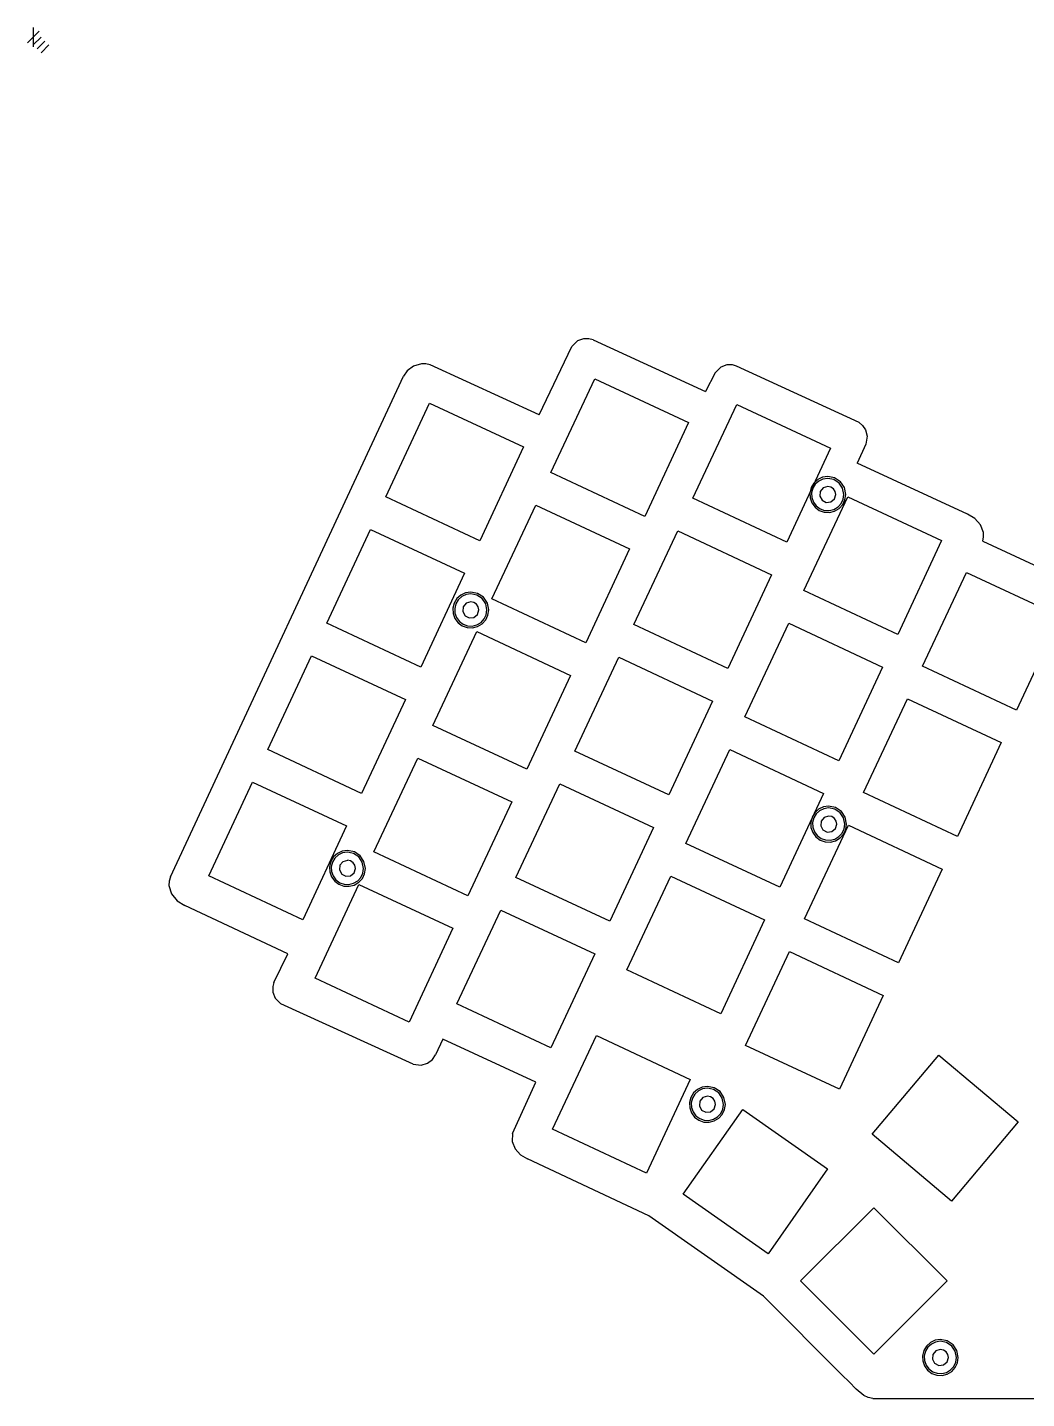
# Model space of a CAD drawing. Extents: x -1 to 300, y 26 to 225.
# Drawn here: x -0.8 to 144.3, y 26.2 to 225.4 of the extents above; entities that cross this region are included whole.
import ezdxf

# ---------------------------------------------------------------- set-up
doc = ezdxf.new("R2010")
doc.units = 0

msp = doc.modelspace()

# ---------------------------------------------------------------- linework, layer by layer
for p, q in [((79.051554, 179.8617), (78.21619, 179.041068)), ((79.919922, 180.184501), (79.051554, 179.8617)), ((80.716701, 180.184818), (79.919922, 180.184501)), ((81.3373, 180.038), (80.716701, 180.184818)), ((81.3373, 180.038), (97.6615, 172.49173)), ((73.4919, 169.101), (78.21613, 179.04108)), ((54.332828, 175.528292), (53.77619, 174.72658)), ((55.243484, 176.193277), (54.332828, 175.528292)), ((56.386495, 176.542268), (55.243484, 176.193277)), ((57.007115, 176.542246), (56.386495, 176.542268)), ((57.6402, 176.396), (57.007115, 176.542246)), ((73.4919, 169.101), (57.6402, 176.396)), ((99.882254, 176.039698), (99.04689, 175.219065)), ((100.750622, 176.362498), (99.882254, 176.039698)), ((101.547401, 176.362816), (100.750622, 176.362498)), ((102.168, 176.216), (101.547401, 176.362816)), ((119.966, 168.001), (102.168, 176.216)), ((19.9161, 102.017), (53.7762, 174.726)), ((75.1903, 160.746), (81.56897, 174.3673)), ((81.569, 174.367), (95.1903, 167.999)), ((99.0465, 175.219), (97.66148, 172.49121)), ((51.201, 157.215), (57.57967, 170.8363)), ((57.5796, 170.836), (71.2009, 164.468)), ((95.8197, 157.012), (102.19837, 170.6333)), ((102.198, 170.634), (115.8193, 164.266)), ((95.1903, 167.999), (88.84363, 154.367)), ((119.966, 168.001), (120.442227, 167.576844)), ((120.442227, 167.576844), (120.898981, 166.923979)), ((120.898981, 166.923979), (121.132633, 166.027504)), ((121.132633, 166.027504), (120.939556, 164.87252)), ((71.201, 164.468), (64.85434, 150.836)), ((115.8193, 164.266), (109.47264, 150.634)), ((120.939, 164.872), (119.67745, 162.11248)), ((135.697, 154.685), (119.678, 162.113)), ((88.8437, 154.367), (75.1904, 160.74567)), ((113.948111, 159.720574), (113.384851, 159.211795)), ((114.096261, 159.498514), (113.590477, 159.041649)), ((114.633714, 160.046255), (113.948111, 159.720574)), ((114.711904, 159.790963), (114.096261, 159.498514)), ((115.4, 160.161), (114.633714, 160.046255)), ((115.4, 159.894), (114.711904, 159.790963)), ((116.400173, 159.9615), (115.4001, 160.160428)), ((116.298687, 159.715694), (115.40066, 159.894323)), ((117.06, 159.207), (116.298687, 159.715694)), ((117.248, 159.395), (116.400173, 159.9615)), ((117.815072, 158.547078), (117.248572, 159.3949)), ((112.986, 158.548), (112.798765, 157.79613)), ((112.798765, 157.79613), (112.837287, 157.038083)), ((113.384851, 159.211795), (112.98559, 158.54775)), ((113.232, 158.446), (113.06387, 157.770852)), ((113.06387, 157.770852), (113.098461, 157.090159)), ((113.590477, 159.041649), (113.23196, 158.44536)), ((114.316, 157.997), (114.249229, 157.319078)), ((114.316, 157.997), (114.249229, 157.319078)), ((114.316, 157.997), (114.249229, 157.319078)), ((114.316, 157.997), (114.249229, 157.319078)), ((114.316, 157.997), (114.249231, 157.319077)), ((114.316, 157.997), (114.249231, 157.319077)), ((114.74813, 158.523258), (114.31598, 157.996683)), ((114.74813, 158.523258), (114.31598, 157.996683)), ((114.74813, 158.523258), (114.31598, 157.996683)), ((114.74813, 158.523258), (114.31598, 157.996683)), ((114.74813, 158.523258), (114.31598, 157.996683)), ((114.74813, 158.523258), (114.31598, 157.996683)), ((115.4, 158.721), (114.74813, 158.523258)), ((115.4, 158.721), (114.74813, 158.523258)), ((115.4, 158.721), (114.74813, 158.523258)), ((115.4, 158.721), (114.74813, 158.523258)), ((115.4, 158.721), (114.74813, 158.523258)), ((115.4, 158.721), (114.74813, 158.523258)), ((115.849344, 158.631347), (115.400329, 158.720662)), ((115.849344, 158.631347), (115.400329, 158.720662)), ((115.849344, 158.631347), (115.400329, 158.720662)), ((115.849344, 158.631347), (115.400329, 158.720662)), ((115.849344, 158.631347), (115.400329, 158.720662)), ((115.849344, 158.631347), (115.400329, 158.720662)), ((116.23, 158.377), (115.849344, 158.631347)), ((116.23, 158.377), (115.849344, 158.631347)), ((116.23, 158.377), (115.849344, 158.631347)), ((116.23, 158.377), (115.849344, 158.631347)), ((116.23, 158.377), (115.849344, 158.631347)), ((116.23, 158.377), (115.849344, 158.631347)), ((116.484685, 157.996014), (116.230338, 158.376671)), ((116.484685, 157.996014), (116.230338, 158.376671)), ((116.484685, 157.996014), (116.230338, 158.376671)), ((116.484685, 157.996014), (116.230338, 158.376671)), ((116.484685, 157.996014), (116.230338, 158.376671)), ((116.484685, 157.996014), (116.230338, 158.376671)), ((116.375575, 156.895151), (116.573317, 157.54702)), ((116.375575, 156.89515), (116.573317, 157.54702)), ((116.375575, 156.895151), (116.573317, 157.54702)), ((116.375575, 156.895151), (116.573317, 157.54702)), ((116.375575, 156.89515), (116.573317, 157.54702)), ((116.375575, 156.895151), (116.573317, 157.54702)), ((116.574, 157.547), (116.484685, 157.996014)), ((116.574, 157.547), (116.484685, 157.996014)), ((116.574, 157.547), (116.484685, 157.996014)), ((116.574, 157.547), (116.484685, 157.996014)), ((116.574, 157.547), (116.484685, 157.996014)), ((116.574, 157.547), (116.484685, 157.996014)), ((117.56837, 158.44503), (117.059677, 159.20634)), ((117.747, 157.547), (117.56837, 158.44503)), ((117.643603, 156.858943), (117.74664, 157.54704)), ((118.014, 157.547), (117.815072, 158.547078)), ((117.898505, 156.781119), (118.01325, 157.54741)), ((64.8543, 150.836), (51.201, 157.21467)), ((66.625, 142.378), (73.00367, 155.9993)), ((73.0036, 155.999), (86.6249, 149.631)), ((109.473, 150.634), (95.8197, 157.01267)), ((111.937, 143.594), (118.31567, 157.2153)), ((112.837287, 157.038083), (113.09179, 156.322997)), ((113.09179, 156.322997), (113.552501, 155.70001)), ((113.098461, 157.090159), (113.326994, 156.448044)), ((113.326994, 156.448044), (113.740694, 155.88863)), ((113.552, 155.7), (114.174984, 155.239289)), ((113.741, 155.888), (114.300415, 155.4743)), ((114.249229, 157.319078), (114.570344, 156.71831)), ((114.249229, 157.319078), (114.570344, 156.71831)), ((114.249229, 157.319078), (114.570344, 156.71831)), ((114.249229, 157.319078), (114.570344, 156.71831)), ((114.249231, 157.319077), (114.570347, 156.71831)), ((114.249231, 157.319077), (114.570347, 156.71831)), ((114.300415, 155.4743), (114.942533, 155.245767)), ((114.571, 156.718), (115.171767, 156.396881)), ((114.571, 156.718), (115.171767, 156.396884)), ((114.571, 156.718), (115.171767, 156.396881)), ((114.571, 156.718), (115.171767, 156.396881)), ((114.571, 156.718), (115.171767, 156.396884)), ((114.571, 156.718), (115.171767, 156.396881)), ((115.171767, 156.396884), (115.84969, 156.463653)), ((115.171767, 156.396884), (115.84969, 156.463653)), ((115.171767, 156.396881), (115.84969, 156.46365)), ((115.171767, 156.396881), (115.84969, 156.46365)), ((115.171767, 156.396881), (115.84969, 156.46365)), ((115.171767, 156.396881), (115.84969, 156.46365)), ((115.849, 156.463), (116.375575, 156.895151)), ((115.849, 156.463), (116.375575, 156.895151)), ((115.849, 156.463), (116.375575, 156.895151)), ((115.849, 156.463), (116.375575, 156.895151)), ((115.849, 156.463), (116.375575, 156.89515)), ((115.849, 156.463), (116.375575, 156.89515)), ((116.298, 155.379), (116.894288, 155.737517)), ((116.4, 155.133), (117.064046, 155.532257)), ((116.894288, 155.737517), (117.351153, 156.2433)), ((117.064046, 155.532257), (117.572826, 156.095516)), ((117.351153, 156.2433), (117.643603, 156.858943)), ((117.572826, 156.095516), (117.898505, 156.781119)), ((118.316, 157.215), (131.9373, 150.847)), ((114.174984, 155.239289), (114.890068, 154.984787)), ((114.890068, 154.984787), (115.648114, 154.946266)), ((114.942533, 155.245767), (115.623226, 155.211176)), ((115.623226, 155.211176), (116.29837, 155.379306)), ((115.648114, 154.946266), (116.39998, 155.133501)), ((136.756062, 154.051486), (135.69645, 154.68497)), ((137.573345, 153.133631), (136.756062, 154.051486)), ((42.625, 138.847), (49.0036, 152.468)), ((49.0036, 152.468), (62.6249, 146.1)), ((87.2437, 138.644), (93.6223, 152.266)), ((93.6223, 152.266), (107.2436, 145.898)), ((138.008317, 152.015453), (137.573345, 153.133631)), ((138.038693, 151.407508), (138.008317, 152.015453)), ((86.625, 149.631), (80.27833, 135.999)), ((131.937, 150.847), (125.59033, 137.215)), ((137.921, 150.781), (138.038693, 151.407508)), ((137.921, 150.781), (153.2315, 143.66164)), ((62.625, 146.1), (56.2783, 132.468)), ((107.244, 145.898), (100.89733, 132.266)), ((129.174, 132.607), (135.55267, 146.2283)), ((135.553, 146.228), (149.1743, 139.86)), ((125.59, 137.215), (111.9367, 143.59367)), ((61.1346, 141.765), (60.947365, 141.01313)), ((61.533855, 142.429793), (61.1346, 141.76575)), ((61.3809, 141.663), (61.212771, 140.987852)), ((61.739477, 142.259649), (61.38096, 141.66336)), ((62.097113, 142.938573), (61.533855, 142.429793)), ((62.245261, 142.716514), (61.739477, 142.259649)), ((62.782714, 143.264254), (62.097113, 142.938573)), ((62.860904, 143.008963), (62.245261, 142.716514)), ((62.897132, 141.741257), (62.46498, 141.21468)), ((62.897131, 141.741257), (62.46498, 141.21468)), ((62.897132, 141.741257), (62.46498, 141.21468)), ((62.897132, 141.741257), (62.46498, 141.21468)), ((62.897131, 141.741257), (62.46498, 141.21468)), ((62.897132, 141.741257), (62.46498, 141.21468)), ((63.549, 143.379), (62.782714, 143.264254)), ((63.549, 143.112), (62.860904, 143.008963)), ((63.549, 141.939), (62.897131, 141.741257)), ((63.549, 141.939), (62.897131, 141.741257)), ((63.549, 141.939), (62.897132, 141.741257)), ((63.549, 141.939), (62.897132, 141.741257)), ((63.549, 141.939), (62.897132, 141.741257)), ((63.549, 141.939), (62.897132, 141.741257)), ((63.997942, 141.849347), (63.548927, 141.938662)), ((63.997942, 141.849347), (63.548927, 141.938662)), ((63.997945, 141.849346), (63.548929, 141.938662)), ((63.997945, 141.849346), (63.548929, 141.938662)), ((63.997945, 141.849346), (63.548929, 141.938662)), ((63.997945, 141.849346), (63.548929, 141.938662)), ((64.446987, 142.933694), (63.54896, 143.112323)), ((64.549072, 143.179499), (63.54899, 143.378428)), ((64.3786, 141.595), (63.997942, 141.849347)), ((64.3786, 141.595), (63.997942, 141.849347)), ((64.3786, 141.595), (63.997945, 141.849346)), ((64.3786, 141.595), (63.997945, 141.849346)), ((64.3786, 141.595), (63.997945, 141.849346)), ((64.3786, 141.595), (63.997945, 141.849346)), ((64.632986, 141.214017), (64.378638, 141.594673)), ((64.632985, 141.214017), (64.378638, 141.594673)), ((64.632986, 141.214017), (64.378638, 141.594673)), ((64.632986, 141.214017), (64.378638, 141.594673)), ((64.632985, 141.214017), (64.378638, 141.594673)), ((64.632986, 141.214017), (64.378638, 141.594673)), ((65.2083, 142.425), (64.446987, 142.933694)), ((65.3969, 142.613), (64.549072, 143.179499)), ((65.71697, 141.663031), (65.208277, 142.42434)), ((65.963372, 141.76508), (65.396874, 142.61291)), ((65.8956, 140.765), (65.71697, 141.663031)), ((66.1623, 140.765), (65.963372, 141.76508)), ((80.2783, 135.999), (66.625, 142.378)), ((60.947365, 141.01313), (60.985885, 140.255083)), ((60.985885, 140.255083), (61.240388, 139.539997)), ((61.212771, 140.987852), (61.247362, 140.307159)), ((61.240388, 139.539997), (61.701099, 138.91701)), ((61.247362, 140.307159), (61.475895, 139.665044)), ((61.475895, 139.665044), (61.889594, 139.10563)), ((62.465, 141.214), (62.398229, 140.536079)), ((62.465, 141.214), (62.398229, 140.536079)), ((62.398229, 140.536079), (62.719344, 139.93531)), ((62.398229, 140.536079), (62.719344, 139.93531)), ((62.465, 141.214), (62.398231, 140.536079)), ((62.465, 141.214), (62.398231, 140.536079)), ((62.465, 141.214), (62.398231, 140.536079)), ((62.465, 141.214), (62.398231, 140.536079)), ((62.398231, 140.536079), (62.719347, 139.93531)), ((62.398231, 140.536079), (62.719347, 139.93531)), ((62.398231, 140.536079), (62.719347, 139.93531)), ((62.398231, 140.536079), (62.719347, 139.93531)), ((62.7193, 139.936), (63.320066, 139.614884)), ((62.7193, 139.936), (63.320068, 139.614883)), ((62.7193, 139.936), (63.320066, 139.614884)), ((62.7193, 139.936), (63.320066, 139.614884)), ((62.7193, 139.936), (63.320068, 139.614883)), ((62.7193, 139.936), (63.320066, 139.614884)), ((63.320066, 139.614884), (63.99799, 139.681653)), ((63.320066, 139.614884), (63.99799, 139.681653)), ((63.320066, 139.614884), (63.99799, 139.681653)), ((63.320066, 139.614884), (63.99799, 139.681653)), ((63.320068, 139.614883), (63.99799, 139.681653)), ((63.320068, 139.614883), (63.99799, 139.681653)), ((63.998, 139.681), (64.524576, 140.11315)), ((63.998, 139.681), (64.524577, 140.11315)), ((63.998, 139.681), (64.524576, 140.11315)), ((63.998, 139.681), (64.524576, 140.11315)), ((63.998, 139.681), (64.524577, 140.11315)), ((63.998, 139.681), (64.524576, 140.11315)), ((64.524576, 140.11315), (64.722317, 140.76502)), ((64.524576, 140.11315), (64.722317, 140.76502)), ((64.524576, 140.11315), (64.722317, 140.76502)), ((64.524576, 140.11315), (64.722317, 140.76502)), ((64.524577, 140.11315), (64.72232, 140.76502)), ((64.524577, 140.11315), (64.72232, 140.76502)), ((64.7223, 140.765), (64.632985, 141.214017)), ((64.7223, 140.765), (64.632985, 141.214017)), ((64.7223, 140.765), (64.632986, 141.214017)), ((64.7223, 140.765), (64.632986, 141.214017)), ((64.7223, 140.765), (64.632986, 141.214017)), ((64.7223, 140.765), (64.632986, 141.214017)), ((65.043288, 138.955516), (65.500153, 139.461299)), ((65.500153, 139.461299), (65.792603, 140.076943)), ((65.721826, 139.313516), (66.047505, 139.999119)), ((65.792603, 140.076943), (65.89564, 140.76504)), ((66.047505, 139.999119), (66.16225, 140.76541)), ((149.174, 139.86), (142.82733, 126.228)), ((56.2783, 132.468), (42.625, 138.847)), ((58.0596, 123.999), (64.43827, 137.6203)), ((61.7011, 138.917), (62.324086, 138.456289)), ((61.8896, 139.106), (62.449015, 138.692301)), ((62.324086, 138.456289), (63.03917, 138.201787)), ((62.449015, 138.692301), (63.091133, 138.463768)), ((63.03917, 138.201787), (63.797214, 138.163265)), ((63.091133, 138.463768), (63.771826, 138.429178)), ((63.771826, 138.429178), (64.44697, 138.597309)), ((63.797214, 138.163265), (64.54908, 138.350499)), ((64.4383, 137.62), (78.0596, 131.252)), ((64.447, 138.597), (65.043288, 138.955516)), ((64.549, 138.351), (65.213046, 138.750257)), ((65.213046, 138.750257), (65.721826, 139.313516)), ((100.897, 132.266), (87.2437, 138.644)), ((103.361, 125.226), (109.73967, 138.8473)), ((109.74, 138.847), (123.3613, 132.479)), ((34.049, 120.5), (40.42767, 134.1213)), ((40.4276, 134.122), (54.0489, 127.754)), ((78.6783, 120.276), (85.05697, 133.8973)), ((85.057, 133.898), (98.6783, 127.53)), ((123.361, 132.479), (117.01433, 118.847)), ((142.828, 126.228), (129.1747, 132.60667)), ((78.0597, 131.252), (71.71303, 117.62)), ((54.049, 127.754), (47.70233, 114.122)), ((98.6783, 127.53), (92.33163, 113.898)), ((120.598, 114.239), (126.97667, 127.8603)), ((126.977, 127.86), (140.5983, 121.492)), ((71.713, 117.62), (58.0597, 123.99867)), ((117.014, 118.847), (103.3607, 125.22567)), ((47.7023, 114.122), (34.049, 120.50067)), ((92.3317, 113.898), (78.6784, 120.27667)), ((94.7957, 106.858), (101.17437, 120.4793)), ((101.174, 120.479), (114.7953, 114.111)), ((140.598, 121.492), (134.25133, 107.86)), ((49.4943, 105.631), (55.87297, 119.2523)), ((55.873, 119.252), (69.4943, 112.884)), ((25.4836, 102.132), (31.8623, 115.754)), ((31.8623, 115.754), (45.4836, 109.386)), ((70.113, 101.908), (76.49167, 115.5293)), ((76.4917, 115.53), (90.113, 109.162)), ((114.796, 114.111), (108.44933, 100.479)), ((134.252, 107.86), (120.5987, 114.23867)), ((69.4943, 112.884), (63.1476, 99.2524)), ((114.081112, 111.826574), (113.517855, 111.317795)), ((114.229261, 111.604514), (113.723477, 111.147649)), ((114.766714, 112.152254), (114.081112, 111.826574)), ((114.844904, 111.896963), (114.229261, 111.604514)), ((115.533, 112.267), (114.766714, 112.152254)), ((115.533, 112), (114.844904, 111.896963)), ((116.430688, 111.821694), (115.53266, 112.000323)), ((116.533172, 112.067498), (115.53309, 112.266426)), ((117.192, 111.313), (116.430688, 111.821694)), ((117.381, 111.501), (116.533172, 112.067498)), ((113.118, 110.654), (112.930765, 109.90213)), ((112.930765, 109.90213), (112.969285, 109.144084)), ((113.517855, 111.317795), (113.1186, 110.65375)), ((113.365, 110.551), (113.19687, 109.875852)), ((113.19687, 109.875852), (113.23146, 109.195159)), ((113.723477, 111.147649), (113.36496, 110.55136)), ((114.449, 110.102), (114.382231, 109.424079)), ((114.449, 110.102), (114.382231, 109.424079)), ((114.449, 110.102), (114.382231, 109.424079)), ((114.449, 110.102), (114.382231, 109.424079)), ((114.449, 110.102), (114.382231, 109.424079)), ((114.449, 110.102), (114.382231, 109.424079)), ((114.881132, 110.629259), (114.44898, 110.102683)), ((114.881132, 110.629259), (114.44898, 110.102683)), ((114.881132, 110.629259), (114.44898, 110.102683)), ((114.881132, 110.629259), (114.44898, 110.102683)), ((114.881132, 110.629257), (114.44898, 110.10268)), ((114.881132, 110.629257), (114.44898, 110.10268)), ((115.533, 110.827), (114.881132, 110.629259)), ((115.533, 110.827), (114.881132, 110.629257)), ((115.533, 110.827), (114.881132, 110.629259)), ((115.533, 110.827), (114.881132, 110.629259)), ((115.533, 110.827), (114.881132, 110.629257)), ((115.533, 110.827), (114.881132, 110.629259)), ((115.981343, 110.737347), (115.532327, 110.826662)), ((115.981343, 110.737347), (115.532327, 110.826662)), ((115.981343, 110.737346), (115.532327, 110.826659)), ((115.981343, 110.737346), (115.532327, 110.826659)), ((115.981343, 110.737346), (115.532327, 110.826659)), ((115.981343, 110.737346), (115.532327, 110.826659)), ((116.362, 110.483), (115.981343, 110.737347)), ((116.362, 110.483), (115.981343, 110.737347)), ((116.362, 110.483), (115.981343, 110.737346)), ((116.362, 110.483), (115.981343, 110.737346)), ((116.362, 110.483), (115.981343, 110.737346)), ((116.362, 110.483), (115.981343, 110.737346)), ((116.616685, 110.102014), (116.362338, 110.482673)), ((116.616685, 110.102016), (116.362338, 110.482673)), ((116.616685, 110.102014), (116.362338, 110.482673)), ((116.616685, 110.102014), (116.362338, 110.482673)), ((116.616685, 110.102016), (116.362338, 110.482673)), ((116.616685, 110.102014), (116.362338, 110.482673)), ((116.508577, 109.00115), (116.70632, 109.65302)), ((116.508577, 109.001149), (116.70632, 109.65302)), ((116.508577, 109.00115), (116.70632, 109.65302)), ((116.508577, 109.00115), (116.70632, 109.65302)), ((116.508577, 109.001149), (116.70632, 109.65302)), ((116.508577, 109.00115), (116.70632, 109.65302)), ((116.706, 109.653), (116.616685, 110.102016)), ((116.706, 109.653), (116.616685, 110.102016)), ((116.706, 109.653), (116.616685, 110.102014)), ((116.706, 109.653), (116.616685, 110.102014)), ((116.706, 109.653), (116.616685, 110.102014)), ((116.706, 109.653), (116.616685, 110.102014)), ((117.700372, 110.551031), (117.191677, 111.31234)), ((117.947073, 110.65308), (117.380574, 111.50091)), ((117.879, 109.653), (117.700372, 110.551031)), ((117.776603, 108.964943), (117.87964, 109.65304)), ((118.146, 109.653), (117.947073, 110.65308)), ((118.031505, 108.887114), (118.14625, 109.6534)), ((45.4836, 109.386), (39.13693, 95.754)), ((90.113, 109.162), (83.76633, 95.53)), ((112.033, 95.8711), (118.412, 109.492)), ((112.969285, 109.144084), (113.223788, 108.429001)), ((113.223788, 108.429001), (113.684499, 107.80602)), ((113.23146, 109.195159), (113.459994, 108.553044)), ((113.459994, 108.553044), (113.873694, 107.99363)), ((113.685, 107.806), (114.307986, 107.345289)), ((113.873, 107.994), (114.432414, 107.580301)), ((114.382231, 109.424079), (114.703347, 108.82331)), ((114.382231, 109.424079), (114.703347, 108.82331)), ((114.382231, 109.424079), (114.703347, 108.82331)), ((114.382231, 109.424079), (114.703347, 108.82331)), ((114.382231, 109.424079), (114.703347, 108.82331)), ((114.382231, 109.424079), (114.703347, 108.82331)), ((114.703, 108.824), (115.303766, 108.502884)), ((114.703, 108.824), (115.303766, 108.502885)), ((114.703, 108.824), (115.303766, 108.502884)), ((114.703, 108.824), (115.303766, 108.502884)), ((114.703, 108.824), (115.303766, 108.502885)), ((114.703, 108.824), (115.303766, 108.502884)), ((115.303766, 108.502885), (115.98169, 108.569656)), ((115.303766, 108.502885), (115.98169, 108.569656)), ((115.303766, 108.502884), (115.98169, 108.569653)), ((115.303766, 108.502884), (115.98169, 108.569653)), ((115.303766, 108.502884), (115.98169, 108.569653)), ((115.303766, 108.502884), (115.98169, 108.569653)), ((115.982, 108.569), (116.508577, 109.00115)), ((115.982, 108.569), (116.508577, 109.00115)), ((115.982, 108.569), (116.508577, 109.00115)), ((115.982, 108.569), (116.508577, 109.00115)), ((115.982, 108.569), (116.508577, 109.001149)), ((115.982, 108.569), (116.508577, 109.001149)), ((116.431, 107.485), (117.027289, 107.843517)), ((116.533, 107.239), (117.197045, 107.638256)), ((117.027289, 107.843517), (117.484154, 108.3493)), ((117.197045, 107.638256), (117.705825, 108.201513)), ((117.484154, 108.3493), (117.776603, 108.964943)), ((117.705825, 108.201513), (118.031505, 108.887114)), ((118.412, 109.492), (132.0333, 103.124)), ((44.863214, 105.717254), (44.177613, 105.391574)), ((45.6295, 105.832), (44.863214, 105.717254)), ((46.646695, 105.626961), (45.62947, 105.83233)), ((47.477373, 105.066902), (46.646695, 105.626961)), ((63.1476, 99.2524), (49.4943, 105.631)), ((108.449, 100.479), (94.7957, 106.85767)), ((114.307986, 107.345289), (115.023071, 107.090787)), ((114.432414, 107.580301), (115.074529, 107.351768)), ((115.023071, 107.090787), (115.781118, 107.052266)), ((115.074529, 107.351768), (115.755222, 107.317177)), ((115.755222, 107.317177), (116.43037, 107.485306)), ((115.781118, 107.052266), (116.53299, 107.239501)), ((43.2151, 104.219), (43.027865, 103.46713)), ((43.614355, 104.882795), (43.2151, 104.21875)), ((43.4615, 104.117), (43.293371, 103.441852)), ((43.819977, 104.713649), (43.46146, 104.11736)), ((44.177613, 105.391574), (43.614355, 104.882795)), ((44.325761, 105.170514), (43.819977, 104.713649)), ((44.941404, 105.462963), (44.325761, 105.170514)), ((44.5455, 103.668), (44.478729, 102.990078)), ((44.5455, 103.668), (44.478729, 102.990078)), ((44.5455, 103.668), (44.478731, 102.990078)), ((44.5455, 103.668), (44.478731, 102.990078)), ((44.5455, 103.668), (44.478731, 102.990078)), ((44.5455, 103.668), (44.478731, 102.990078)), ((44.977632, 104.194258), (44.54548, 103.667683)), ((44.977632, 104.194258), (44.54548, 103.667683)), ((44.977632, 104.194258), (44.54548, 103.667683)), ((44.977632, 104.194258), (44.54548, 103.667683)), ((44.977632, 104.194258), (44.54548, 103.667683)), ((44.977632, 104.194258), (44.54548, 103.667683)), ((45.6295, 105.566), (44.941404, 105.462963)), ((45.6295, 104.392), (44.977632, 104.194258)), ((45.6295, 104.392), (44.977632, 104.194258)), ((45.6295, 104.392), (44.977632, 104.194258)), ((45.6295, 104.392), (44.977632, 104.194258)), ((45.6295, 104.392), (44.977632, 104.194258)), ((45.6295, 104.392), (44.977632, 104.194258)), ((46.078543, 104.303347), (45.629527, 104.392662)), ((46.078543, 104.303347), (45.629527, 104.392662)), ((46.078546, 104.303347), (45.629529, 104.392662)), ((46.078546, 104.303347), (45.629529, 104.392662)), ((46.078546, 104.303347), (45.629529, 104.392662)), ((46.078546, 104.303347), (45.629529, 104.392662)), ((46.527586, 105.386694), (45.62956, 105.565323)), ((46.4592, 104.049), (46.078543, 104.303347)), ((46.4592, 104.049), (46.078543, 104.303347)), ((46.4592, 104.049), (46.078546, 104.303347)), ((46.4592, 104.049), (46.078546, 104.303347)), ((46.4592, 104.049), (46.078546, 104.303347)), ((46.4592, 104.049), (46.078546, 104.303347)), ((46.713486, 103.668014), (46.459138, 104.048671)), ((46.713485, 103.668014), (46.459138, 104.048671)), ((46.713486, 103.668014), (46.459138, 104.048671)), ((46.713486, 103.668014), (46.459138, 104.048671)), ((46.713485, 103.668014), (46.459138, 104.048671)), ((46.713486, 103.668014), (46.459138, 104.048671)), ((47.2889, 104.878), (46.527586, 105.386694)), ((46.8028, 103.219), (46.713485, 103.668014)), ((46.8028, 103.219), (46.713485, 103.668014)), ((46.8028, 103.219), (46.713486, 103.668014)), ((46.8028, 103.219), (46.713486, 103.668014)), ((46.8028, 103.219), (46.713486, 103.668014)), ((46.8028, 103.219), (46.713486, 103.668014)), ((47.79757, 104.117031), (47.288877, 104.87834)), ((48.037431, 104.236225), (47.477373, 105.066902)), ((47.9762, 103.219), (47.79757, 104.117031)), ((48.2428, 103.219), (48.037431, 104.236225)), ((19.9161, 102.017), (19.734362, 101.363451)), ((39.137, 95.7538), (25.4836, 102.132)), ((43.027865, 103.46713), (43.066385, 102.709084)), ((43.066385, 102.709084), (43.320888, 101.994001)), ((43.293371, 103.441852), (43.327962, 102.761159)), ((43.320888, 101.994001), (43.781599, 101.37102)), ((43.327962, 102.761159), (43.556495, 102.119044)), ((43.556495, 102.119044), (43.970194, 101.55963)), ((44.478729, 102.990078), (44.799844, 102.38931)), ((44.478729, 102.990078), (44.799844, 102.38931)), ((44.478731, 102.990078), (44.799847, 102.38931)), ((44.478731, 102.990078), (44.799847, 102.38931)), ((44.478731, 102.990078), (44.799847, 102.38931)), ((44.478731, 102.990078), (44.799847, 102.38931)), ((44.7998, 102.389), (45.400566, 102.067885)), ((44.7998, 102.389), (45.400568, 102.067884)), ((44.7998, 102.389), (45.400566, 102.067885)), ((44.7998, 102.389), (45.400566, 102.067885)), ((44.7998, 102.389), (45.400568, 102.067884)), ((44.7998, 102.389), (45.400566, 102.067885)), ((45.400566, 102.067885), (46.07849, 102.134656)), ((45.400566, 102.067885), (46.07849, 102.134656)), ((45.400566, 102.067885), (46.07849, 102.134656)), ((45.400566, 102.067885), (46.07849, 102.134656)), ((45.400568, 102.067884), (46.07849, 102.134653)), ((45.400568, 102.067884), (46.07849, 102.134653)), ((46.0785, 102.135), (46.605077, 102.56715)), ((46.0785, 102.135), (46.605077, 102.56715)), ((46.0785, 102.135), (46.605076, 102.567148)), ((46.0785, 102.135), (46.605076, 102.567148)), ((46.0785, 102.135), (46.605076, 102.567148)), ((46.0785, 102.135), (46.605076, 102.567148)), ((46.605076, 102.567148), (46.802817, 103.21902)), ((46.605076, 102.567148), (46.802817, 103.21902)), ((46.605076, 102.567148), (46.802817, 103.21902)), ((46.605076, 102.567148), (46.802817, 103.21902)), ((46.605077, 102.56715), (46.80282, 103.21902)), ((46.605077, 102.56715), (46.80282, 103.21902)), ((47.123788, 101.409517), (47.580653, 101.9153)), ((47.293646, 101.204257), (47.802426, 101.767516)), ((47.580653, 101.9153), (47.873103, 102.530943)), ((47.802426, 101.767516), (48.128105, 102.453119)), ((47.873103, 102.530943), (47.97614, 103.21904)), ((48.128105, 102.453119), (48.24285, 103.21941)), ((83.7663, 95.5298), (70.113, 101.90847)), ((86.2303, 88.4898), (92.60897, 102.1111)), ((92.609, 102.111), (106.2303, 95.743)), ((132.033, 103.124), (125.686, 89.4924)), ((19.734362, 101.363451), (19.716479, 100.717106)), ((19.716479, 100.717106), (20.099395, 99.504572)), ((40.929, 87.2738), (47.30767, 100.8951)), ((43.7816, 101.371), (44.404586, 100.910289)), ((43.9702, 101.56), (44.529615, 101.1463)), ((44.404586, 100.910289), (45.11967, 100.655786)), ((44.529615, 101.1463), (45.171733, 100.917766)), ((45.11967, 100.655786), (45.877714, 100.617264)), ((45.171733, 100.917766), (45.852426, 100.883176)), ((45.852426, 100.883176), (46.52757, 101.051306)), ((45.877714, 100.617264), (46.62958, 100.804499)), ((46.5275, 101.051), (47.123788, 101.409517)), ((46.6296, 100.805), (47.293646, 101.204257)), ((47.3076, 100.895), (60.9289, 94.527)), ((20.099395, 99.504572), (20.919091, 98.496493)), ((20.919091, 98.496493), (22.02981, 97.80996)), ((36.9856, 90.8045), (22.0299, 97.8098)), ((61.5476, 83.5404), (67.92627, 97.1617)), ((67.9263, 97.1618), (81.5476, 90.7938)), ((106.23, 95.7431), (99.88333, 82.1111)), ((125.686, 89.4924), (112.0327, 95.87107)), ((60.929, 94.5271), (54.58233, 80.8951)), ((34.9686, 86.6633), (36.98565, 90.80458)), ((81.5477, 90.7938), (75.20103, 77.1618)), ((103.468, 77.5031), (109.84667, 91.1244)), ((109.846, 91.1244), (123.4673, 84.7564)), ((99.8837, 82.1111), (86.2304, 88.48977)), ((34.9686, 86.6633), (34.821784, 86.042701)), ((34.821784, 86.042701), (34.822101, 85.245922)), ((54.5823, 80.8951), (40.929, 87.27377)), ((34.822101, 85.245922), (35.144901, 84.377554)), ((35.144901, 84.377554), (35.965535, 83.54219)), ((123.468, 84.7564), (117.12133, 71.1244)), ((55.2074, 74.7992), (35.9655, 83.5422)), ((75.201, 77.1618), (61.5477, 83.54047)), ((59.4962, 78.4115), (58.42953, 76.11816)), ((73.0013, 72.183), (59.4962, 78.4115)), ((75.4143, 65.3111), (81.79297, 78.9324)), ((81.793, 78.9324), (95.4143, 72.5644)), ((57.972613, 75.463029), (58.42946, 76.11814)), ((117.121, 71.1244), (103.4677, 77.50307)), ((121.866, 64.5888), (131.55278, 76.0951)), ((131.553, 76.0951), (143.062, 66.41862)), ((55.2074, 74.7992), (56.330652, 74.654209)), ((56.330652, 74.654209), (57.2627, 74.925269)), ((57.2627, 74.925269), (57.972613, 75.463029)), ((69.6072, 64.6995), (73.0013, 72.18301)), ((95.4143, 72.5644), (89.06763, 58.9324)), ((95.5025, 69.9346), (95.315265, 69.18273)), ((95.901751, 70.598595), (95.50249, 69.93455)), ((95.7489, 69.8325), (95.580771, 69.157352)), ((96.107377, 70.428754), (95.74886, 69.83247)), ((96.465011, 71.107374), (95.901751, 70.598595)), ((96.613161, 70.885617), (96.107377, 70.428754)), ((97.150614, 71.433054), (96.465011, 71.107374)), ((97.228804, 71.178064), (96.613161, 70.885617)), ((97.265031, 69.910057), (96.83288, 69.38348)), ((97.26503, 69.910057), (96.83288, 69.38348)), ((97.265031, 69.910057), (96.83288, 69.38348)), ((97.265031, 69.910057), (96.83288, 69.38348)), ((97.26503, 69.910057), (96.83288, 69.38348)), ((97.265031, 69.910057), (96.83288, 69.38348)), ((97.9169, 71.5478), (97.150614, 71.433054)), ((97.9169, 71.2811), (97.228804, 71.178064)), ((97.9169, 70.1078), (97.26503, 69.910057)), ((97.9169, 70.1078), (97.26503, 69.910057)), ((97.9169, 70.1078), (97.265031, 69.910057)), ((97.9169, 70.1078), (97.265031, 69.910057)), ((97.9169, 70.1078), (97.265031, 69.910057)), ((97.9169, 70.1078), (97.265031, 69.910057)), ((98.916973, 71.3489), (97.9169, 71.547828)), ((98.365944, 70.018547), (97.916929, 70.107862)), ((98.365944, 70.018547), (97.916929, 70.107862)), ((98.365944, 70.018547), (97.916929, 70.107862)), ((98.365944, 70.018547), (97.916929, 70.107862)), ((98.365944, 70.018547), (97.916929, 70.107862)), ((98.365944, 70.018547), (97.916929, 70.107862)), ((98.814987, 71.102493), (97.91696, 71.281121)), ((98.7466, 69.7642), (98.365944, 70.018547)), ((98.7466, 69.7642), (98.365944, 70.018547)), ((98.7466, 69.7642), (98.365944, 70.018547)), ((98.7466, 69.7642), (98.365944, 70.018547)), ((98.7466, 69.7642), (98.365944, 70.018547)), ((98.7466, 69.7642), (98.365944, 70.018547)), ((99.000885, 69.383514), (98.746538, 69.764171)), ((99.000886, 69.383514), (98.746538, 69.764171)), ((99.000885, 69.383514), (98.746538, 69.764171)), ((99.000885, 69.383514), (98.746538, 69.764171)), ((99.000886, 69.383514), (98.746538, 69.764171)), ((99.000885, 69.383514), (98.746538, 69.764171)), ((99.5763, 70.5938), (98.814987, 71.102493)), ((99.7648, 70.7824), (98.916973, 71.3489)), ((100.08537, 69.83253), (99.576677, 70.59384)), ((100.331072, 69.934578), (99.764572, 70.7824)), ((100.264, 68.9345), (100.08537, 69.83253)), ((100.53, 68.9345), (100.331072, 69.934578)), ((94.4259, 55.8843), (103.07298, 68.1911)), ((95.315265, 69.18273), (95.353787, 68.424683)), ((95.353787, 68.424683), (95.60829, 67.709597)), ((95.580771, 69.157352), (95.615362, 68.476659)), ((95.615362, 68.476659), (95.843895, 67.834544)), ((95.843895, 67.834544), (96.257594, 67.27513)), ((96.8329, 69.3835), (96.766129, 68.705579)), ((96.8329, 69.3835), (96.766129, 68.705579)), ((96.8329, 69.3835), (96.766129, 68.705579)), ((96.8329, 69.3835), (96.766129, 68.705579)), ((96.8329, 69.3835), (96.766129, 68.705579)), ((96.8329, 69.3835), (96.766129, 68.705579)), ((96.766129, 68.705579), (97.087244, 68.10481)), ((96.766129, 68.705579), (97.087244, 68.10481)), ((96.766129, 68.705579), (97.087244, 68.10481)), ((96.766129, 68.705579), (97.087244, 68.10481)), ((96.766129, 68.705579), (97.087244, 68.10481)), ((96.766129, 68.705579), (97.087244, 68.10481)), ((97.0872, 68.1048), (97.687967, 67.783684)), ((97.0872, 68.1048), (97.687967, 67.783684)), ((97.0872, 68.1048), (97.687967, 67.783684)), ((97.0872, 68.1048), (97.687967, 67.783684)), ((97.0872, 68.1048), (97.687967, 67.783684)), ((97.0872, 68.1048), (97.687967, 67.783684)), ((97.687967, 67.783684), (98.36589, 67.850453)), ((97.687967, 67.783684), (98.36589, 67.850453)), ((97.687967, 67.783684), (98.36589, 67.850453)), ((97.687967, 67.783684), (98.36589, 67.850453)), ((97.687967, 67.783684), (98.36589, 67.850453)), ((97.687967, 67.783684), (98.36589, 67.850453)), ((98.3659, 67.8505), (98.892475, 68.28265)), ((98.3659, 67.8505), (98.892476, 68.28265)), ((98.3659, 67.8505), (98.892475, 68.28265)), ((98.3659, 67.8505), (98.892475, 68.28265)), ((98.3659, 67.8505), (98.892476, 68.28265)), ((98.3659, 67.8505), (98.892475, 68.28265)), ((98.892475, 68.28265), (99.090217, 68.93452)), ((98.892475, 68.28265), (99.090217, 68.93452)), ((98.892475, 68.28265), (99.090217, 68.93452)), ((98.892475, 68.28265), (99.090217, 68.93452)), ((98.892476, 68.28265), (99.090217, 68.93452)), ((98.892476, 68.28265), (99.090217, 68.93452)), ((99.0902, 68.9345), (99.000885, 69.383514)), ((99.0902, 68.9345), (99.000885, 69.383514)), ((99.0902, 68.9345), (99.000885, 69.383514)), ((99.0902, 68.9345), (99.000885, 69.383514)), ((99.0902, 68.9345), (99.000886, 69.383514)), ((99.0902, 68.9345), (99.000886, 69.383514)), ((99.868053, 67.6307), (100.160503, 68.246343)), ((100.089826, 67.482616), (100.415505, 68.168219)), ((100.160503, 68.246343), (100.26354, 68.93444)), ((100.415505, 68.168219), (100.53025, 68.93451)), ((103.073, 68.1911), (115.3816, 59.55452)), ((95.60829, 67.709597), (96.069001, 67.08661)), ((96.069, 67.0866), (96.691986, 66.625889)), ((96.2576, 67.2751), (96.817015, 66.8614)), ((96.691986, 66.625889), (97.40707, 66.371387)), ((96.817015, 66.8614), (97.459133, 66.632866)), ((97.40707, 66.371387), (98.165114, 66.332866)), ((97.459133, 66.632866), (98.139826, 66.598276)), ((98.139826, 66.598276), (98.81497, 66.766406)), ((98.165114, 66.332866), (98.91698, 66.520101)), ((98.8149, 66.7664), (99.411188, 67.124917)), ((98.917, 66.5201), (99.581046, 66.919357)), ((99.411188, 67.124917), (99.868053, 67.6307)), ((99.581046, 66.919357), (100.089826, 67.482616)), ((143.062, 66.4186), (133.40337, 54.8937)), ((69.6072, 64.6995), (69.565073, 63.521003)), ((89.0677, 58.9324), (75.4144, 65.31107)), ((133.403, 54.8937), (121.866, 64.5888)), ((69.565073, 63.521003), (69.986016, 62.456455)), ((69.986016, 62.456455), (70.766573, 61.598052)), ((70.766573, 61.598052), (71.80329, 61.03799)), ((89.4389, 52.7263), (71.8033, 61.038)), ((115.382, 59.5545), (106.76458, 47.2317)), ((106.764, 47.2317), (94.4257, 55.88434)), ((111.46, 43.3009), (122.1128, 53.9191)), ((122.113, 53.9191), (132.7349, 43.2764)), ((106.061, 41.059), (89.4389, 52.7263)), ((122.109, 32.6371), (111.4607, 43.3008)), ((132.735, 43.2764), (122.1087, 32.6372)), ((117.51, 29.6009), (106.0615, 41.059)), ((130.305113, 34.331674), (129.741855, 33.822895)), ((130.453262, 34.109915), (129.947478, 33.653049)), ((130.990714, 34.657354), (130.305113, 34.331674)), ((131.068905, 34.402363), (130.453262, 34.109915)), ((131.757, 34.7721), (130.990714, 34.657354)), ((131.757, 34.5054), (131.068905, 34.402363)), ((132.654685, 34.326793), (131.75665, 34.505423)), ((132.757172, 34.5732), (131.75709, 34.772128)), ((133.416, 33.8181), (132.654685, 34.326793)), ((133.605, 34.0067), (132.757172, 34.5732)), ((134.171072, 33.15888), (133.604572, 34.00671)), ((129.342, 33.1589), (129.154765, 32.40703)), ((129.154765, 32.40703), (129.193286, 31.648983)), ((129.741855, 33.822895), (129.3426, 33.15885)), ((129.589, 33.0568), (129.42087, 32.381651)), ((129.42087, 32.381651), (129.45546, 31.700957)), ((129.947478, 33.653049), (129.58896, 33.05676)), ((130.673, 32.6078), (130.606231, 31.929879)), ((130.673, 32.6078), (130.606231, 31.929877)), ((130.673, 32.6078), (130.606231, 31.929879)), ((130.673, 32.6078), (130.606231, 31.929879)), ((130.673, 32.6078), (130.606231, 31.929877)), ((130.673, 32.6078), (130.606231, 31.929879)), ((130.606231, 31.929879), (130.927347, 31.32911)), ((130.606231, 31.929879), (130.927347, 31.32911)), ((130.606231, 31.929879), (130.927347, 31.32911)), ((130.606231, 31.929879), (130.927347, 31.32911)), ((130.606231, 31.929877), (130.927347, 31.32911)), ((130.606231, 31.929877), (130.927347, 31.32911)), ((131.105131, 33.134358), (130.67298, 32.607783)), ((131.105131, 33.134358), (130.67298, 32.607783)), ((131.105131, 33.134357), (130.67298, 32.60778)), ((131.105131, 33.134357), (130.67298, 32.60778)), ((131.105131, 33.134357), (130.67298, 32.60778)), ((131.105131, 33.134357), (130.67298, 32.60778)), ((131.757, 33.3321), (131.105131, 33.134357)), ((131.757, 33.3321), (131.105131, 33.134358)), ((131.757, 33.3321), (131.105131, 33.134357)), ((131.757, 33.3321), (131.105131, 33.134357)), ((131.757, 33.3321), (131.105131, 33.134358)), ((131.757, 33.3321), (131.105131, 33.134357)), ((132.205343, 33.242747), (131.756327, 33.332062)), ((132.205343, 33.242747), (131.756327, 33.332062)), ((132.205343, 33.242747), (131.756327, 33.332062)), ((132.205343, 33.242747), (131.756327, 33.332062)), ((132.205343, 33.242747), (131.756327, 33.332062)), ((132.205343, 33.242747), (131.756327, 33.332062)), ((132.586, 32.9884), (132.205343, 33.242747)), ((132.586, 32.9884), (132.205343, 33.242747)), ((132.586, 32.9884), (132.205343, 33.242747)), ((132.586, 32.9884), (132.205343, 33.242747)), ((132.586, 32.9884), (132.205343, 33.242747)), ((132.586, 32.9884), (132.205343, 33.242747)), ((132.840685, 32.607817), (132.586338, 32.988473)), ((132.840685, 32.607817), (132.586338, 32.988473)), ((132.840685, 32.607817), (132.586338, 32.988473)), ((132.840685, 32.607817), (132.586338, 32.988473)), ((132.840685, 32.607817), (132.586338, 32.988473)), ((132.840685, 32.607817), (132.586338, 32.988473)), ((132.732575, 31.50695), (132.930317, 32.15882)), ((132.732575, 31.50695), (132.930317, 32.15882)), ((132.732577, 31.50695), (132.93032, 32.15882)), ((132.732577, 31.50695), (132.93032, 32.15882)), ((132.732577, 31.50695), (132.93032, 32.15882)), ((132.732577, 31.50695), (132.93032, 32.15882)), ((132.93, 32.1588), (132.840685, 32.607817)), ((132.93, 32.1588), (132.840685, 32.607817)), ((132.93, 32.1588), (132.840685, 32.607817)), ((132.93, 32.1588), (132.840685, 32.607817)), ((132.93, 32.1588), (132.840685, 32.607817)), ((132.93, 32.1588), (132.840685, 32.607817)), ((133.924369, 33.056832), (133.415677, 33.81815)), ((134.103, 32.1588), (133.924369, 33.056832)), ((134.000603, 31.470643), (134.10364, 32.15874)), ((134.37, 32.1588), (134.171072, 33.15888)), ((134.255505, 31.392514), (134.37025, 32.1588)), ((129.193286, 31.648983), (129.447788, 30.933897)), ((129.447788, 30.933897), (129.908499, 30.31091)), ((129.45546, 31.700957), (129.683993, 31.058839)), ((129.683993, 31.058839), (130.097691, 30.49942)), ((129.909, 30.3109), (130.531986, 29.850189)), ((130.097, 30.4994), (130.656417, 30.085702)), ((130.656417, 30.085702), (131.298535, 29.857169)), ((130.927, 31.3291), (131.527766, 31.007984)), ((130.927, 31.3291), (131.527766, 31.007984)), ((130.927, 31.3291), (131.527766, 31.007984)), ((130.927, 31.3291), (131.527766, 31.007984)), ((130.927, 31.3291), (131.527766, 31.007984)), ((130.927, 31.3291), (131.527766, 31.007984)), ((131.527766, 31.007984), (132.20569, 31.074753)), ((131.527766, 31.007984), (132.20569, 31.074753)), ((131.527766, 31.007984), (132.20569, 31.074753)), ((131.527766, 31.007984), (132.20569, 31.074753)), ((131.527766, 31.007984), (132.20569, 31.074753)), ((131.527766, 31.007984), (132.20569, 31.074753)), ((131.979231, 29.822579), (132.65438, 29.990709)), ((132.206, 31.0748), (132.732577, 31.50695)), ((132.206, 31.0748), (132.732575, 31.50695)), ((132.206, 31.0748), (132.732577, 31.50695)), ((132.206, 31.0748), (132.732577, 31.50695)), ((132.206, 31.0748), (132.732575, 31.50695)), ((132.206, 31.0748), (132.732577, 31.50695)), ((132.655, 29.9907), (133.251288, 30.349216)), ((132.757, 29.7444), (133.421046, 30.143657)), ((133.251288, 30.349216), (133.708153, 30.854999)), ((133.421046, 30.143657), (133.929826, 30.706914)), ((133.708153, 30.854999), (134.000603, 31.470643)), ((133.929826, 30.706914), (134.255505, 31.392514)), ((118.528633, 28.602535), (117.5098, 29.6009)), ((119.524146, 27.53759), (118.528633, 28.602535)), ((130.531986, 29.850189), (131.247071, 29.595687)), ((131.247071, 29.595687), (132.005118, 29.557166)), ((131.298535, 29.857169), (131.979231, 29.822579)), ((132.005118, 29.557166), (132.75699, 29.744401)), ((120.625036, 26.650951), (119.524146, 27.53759)), ((121.255215, 26.351021), (120.625036, 26.650951)), ((121.96, 26.1875), (121.255215, 26.351021)), ((121.96, 26.1875), (198.2207, 26.232636))]:
    msp.add_line(p, q)
at = {"layer": 'Layer 1'}
for p, q in [((0, 225.411), (0, 222.589)), ((0.846666, 224.847), (-0.846666, 223.153)), ((1.12889, 224), (0, 222.87111)), ((1.69333, 223.436), (0.56444, 222.30711)), ((2.25778, 222.871), (1.12889, 221.74211))]:
    msp.add_line(p, q, dxfattribs=at)

doc.saveas('drawing.dxf')
